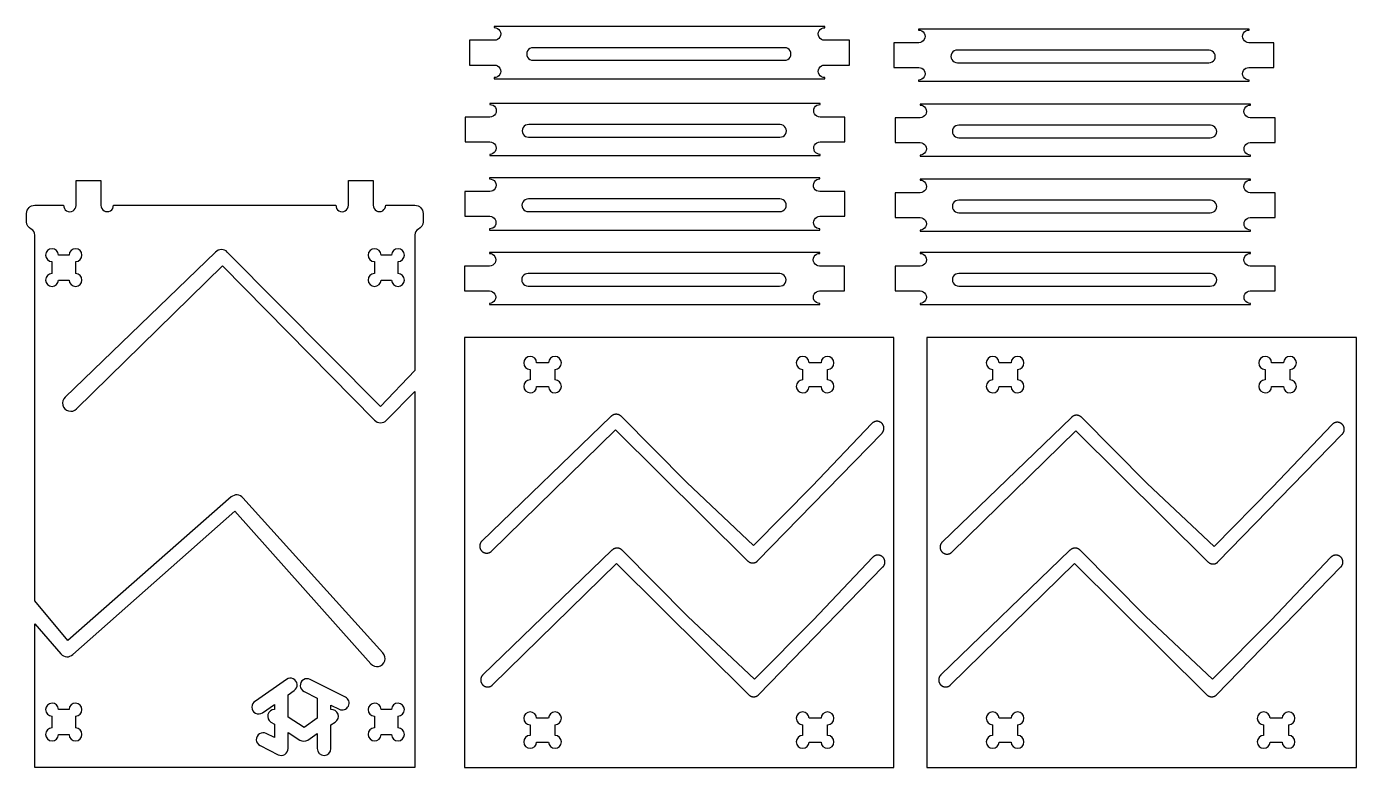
# Model space of a CAD drawing. Extents: x 1.8 to 42, y 1 to 42.4.
# Drawn here: x 1.75 to 42, y 20 to 42.4 of the extents above; entities that cross this region are included whole.
import ezdxf

# ---------------------------------------------------------------- set-up
doc = ezdxf.new("R2010")
doc.units = 0
doc.header["$LTSCALE"] = 0.03937
doc.layers.add('POCKETING_CUT', color=192, linetype='CONTINUOUS')
doc.layers.add('PROFILING_CUT', color=1, linetype='CONTINUOUS')

msp = doc.modelspace()

# ---------------------------------------------------------------- linework, layer by layer
at = {"layer": 'POCKETING_CUT'}
for points in [[(17.083, 41.762, 1.035965), (17.082, 41.383), (24.69, 41.383, 1.016276), (24.696, 41.762), (17.083, 41.762)], [(29.926, 41.689, 1.035965), (29.925, 41.309), (37.533, 41.309, 1.016276), (37.539, 41.689), (29.926, 41.689)], [(16.947, 39.439, 1.035965), (16.946, 39.059), (24.553, 39.059, 1.016276), (24.559, 39.439), (16.947, 39.439)], [(29.969, 39.42, 1.035965), (29.967, 39.04), (37.575, 39.04, 1.016276), (37.581, 39.42), (29.969, 39.42)], [(16.94, 37.189, 1.035965), (16.939, 36.809), (24.547, 36.809, 1.016276), (24.553, 37.189), (16.94, 37.189)], [(29.969, 37.152, 1.035965), (29.967, 36.772), (37.575, 36.772, 1.016276), (37.581, 37.152), (29.969, 37.152)], [(3.236, 34.934), (3.236, 35.294, 2.329284), (3.036, 35.494), (2.716, 35.494, 2.329284), (2.516, 35.294), (2.516, 34.934, 2.329284), (2.716, 34.734), (3.036, 34.734, 2.329284), (3.236, 34.934)], [(12.997, 34.934), (12.997, 35.294, 2.329284), (12.797, 35.494), (12.477, 35.494, 2.329284), (12.277, 35.294), (12.277, 34.934, 2.329284), (12.477, 34.734), (12.797, 34.734, 2.329284), (12.997, 34.934)], [(16.934, 34.934, 1.035965), (16.932, 34.554), (24.54, 34.554, 1.016276), (24.546, 34.934), (16.934, 34.934)], [(29.969, 34.934, 1.035965), (29.967, 34.554), (37.575, 34.554, 1.016276), (37.581, 34.934), (29.969, 34.934)], [(17.188, 31.516), (17.548, 31.516, 2.329284), (17.748, 31.716), (17.748, 32.036, 2.329284), (17.548, 32.236), (17.188, 32.236, 2.329284), (16.988, 32.036), (16.988, 31.716, 2.329284), (17.188, 31.516)], [(25.435, 31.516), (25.795, 31.516, 2.329284), (25.995, 31.716), (25.995, 32.036, 2.329284), (25.795, 32.236), (25.435, 32.236, 2.329284), (25.235, 32.036), (25.235, 31.716, 2.329284), (25.435, 31.516)], [(31.188, 31.516), (31.548, 31.516, 2.329284), (31.748, 31.716), (31.748, 32.036, 2.329284), (31.548, 32.236), (31.188, 32.236, 2.329284), (30.988, 32.036), (30.988, 31.716, 2.329284), (31.188, 31.516)], [(39.435, 31.516), (39.795, 31.516, 2.329284), (39.995, 31.716), (39.995, 32.036, 2.329284), (39.795, 32.236), (39.435, 32.236, 2.329284), (39.235, 32.036), (39.235, 31.716, 2.329284), (39.435, 31.516)], [(10.962, 21.75), (10.962, 21.885), (11.213, 21.759, 0.998554), (11.398, 22.128), (10.336, 22.658, 1.022068), (10.15, 22.29), (10.549, 22.091), (10.549, 21.488), (10.15, 21.203), (9.665, 21.521), (9.665, 22.194), (9.852, 22.324, 1.000007), (9.616, 22.662), (8.679, 22.004, 1.074623), (8.892, 21.653), (9.253, 21.905), (9.253, 21.751, 0.752687), (9.146, 21.369), (9.253, 21.304), (9.253, 20.901), (9.003, 21.027, 1.007271), (8.818, 20.658), (9.368, 20.383, 0.554843), (9.665, 20.568), (9.665, 21.05), (10.025, 20.827, 0.310797), (10.259, 20.826), (10.549, 21.021), (10.549, 20.568, 1), (10.962, 20.568), (10.962, 21.287), (11.093, 21.371, 0.783038), (10.962, 21.75)], [(3.236, 21.192), (3.236, 21.552, 2.329284), (3.036, 21.752), (2.716, 21.752, 2.329284), (2.516, 21.552), (2.516, 21.192, 2.329284), (2.716, 20.992), (3.036, 20.992, 2.329284), (3.236, 21.192)], [(12.997, 21.192), (12.997, 21.552, 2.329284), (12.797, 21.752), (12.477, 21.752, 2.329284), (12.277, 21.552), (12.277, 21.192, 2.329284), (12.477, 20.992), (12.797, 20.992, 2.329284), (12.997, 21.192)], [(17.188, 20.767), (17.548, 20.767, 2.329284), (17.748, 20.967), (17.748, 21.287, 2.329284), (17.548, 21.487), (17.188, 21.487, 2.329284), (16.988, 21.287), (16.988, 20.967, 2.329284), (17.188, 20.767)], [(25.435, 20.767), (25.795, 20.767, 2.329284), (25.995, 20.967), (25.995, 21.287, 2.329284), (25.795, 21.487), (25.435, 21.487, 2.329284), (25.235, 21.287), (25.235, 20.967, 2.329284), (25.435, 20.767)], [(31.188, 20.767), (31.548, 20.767, 2.329284), (31.748, 20.967), (31.748, 21.287, 2.329284), (31.548, 21.487), (31.188, 21.487, 2.329284), (30.988, 21.287), (30.988, 20.967, 2.329284), (31.188, 20.767)], [(39.39, 20.767), (39.751, 20.767, 2.329284), (39.951, 20.967), (39.951, 21.287, 2.329284), (39.751, 21.487), (39.39, 21.487, 2.329284), (39.191, 21.287), (39.191, 20.967, 2.329284), (39.39, 20.767)]]:
    msp.add_lwpolyline(points, format="xyb", dxfattribs=at)
for points in [[(15.826, 26.541), (19.574, 30.209), (23.573, 26.25), (23.58, 26.242), (23.584, 26.239), (23.588, 26.235), (23.592, 26.232), (23.596, 26.228), (23.6, 26.225), (23.605, 26.222), (23.609, 26.219), (23.613, 26.216), (23.618, 26.213), (23.623, 26.21), (23.628, 26.207), (23.632, 26.205), (23.637, 26.202), (23.642, 26.2), (23.647, 26.198), (23.652, 26.196), (23.657, 26.194), (23.663, 26.192), (23.668, 26.191), (23.673, 26.189), (23.678, 26.188), (23.683, 26.186), (23.689, 26.185), (23.694, 26.184), (23.699, 26.184), (23.705, 26.183), (23.71, 26.182), (23.715, 26.182), (23.721, 26.182), (23.726, 26.182), (23.731, 26.182), (23.736, 26.182), (23.742, 26.182), (23.747, 26.182), (23.752, 26.183), (23.758, 26.184), (23.763, 26.184), (23.768, 26.185), (23.773, 26.187), (23.779, 26.188), (23.784, 26.189), (23.789, 26.191), (23.794, 26.192), (23.8, 26.194), (23.805, 26.196), (23.81, 26.198), (23.815, 26.2), (23.82, 26.202), (23.825, 26.205), (23.829, 26.207), (23.834, 26.21), (23.839, 26.213), (23.844, 26.216), (23.848, 26.219), (23.852, 26.222), (23.857, 26.225), (23.861, 26.228), (23.865, 26.232), (23.869, 26.235), (23.873, 26.239), (23.877, 26.242), (27.641, 30.107), (27.644, 30.111), (27.648, 30.115), (27.651, 30.119), (27.655, 30.123), (27.658, 30.127), (27.661, 30.131), (27.664, 30.136), (27.667, 30.14), (27.67, 30.144), (27.672, 30.149), (27.675, 30.154), (27.678, 30.159), (27.68, 30.163), (27.682, 30.168), (27.684, 30.173), (27.686, 30.178), (27.688, 30.183), (27.69, 30.188), (27.691, 30.193), (27.693, 30.198), (27.694, 30.204), (27.696, 30.209), (27.697, 30.214), (27.698, 30.219), (27.698, 30.224), (27.699, 30.23), (27.7, 30.235), (27.7, 30.24), (27.7, 30.245), (27.7, 30.251), (27.7, 30.256), (27.7, 30.261), (27.7, 30.266), (27.7, 30.271), (27.699, 30.276), (27.699, 30.282), (27.698, 30.287), (27.697, 30.292), (27.696, 30.297), (27.695, 30.302), (27.694, 30.308), (27.692, 30.313), (27.691, 30.318), (27.689, 30.323), (27.687, 30.328), (27.685, 30.333), (27.683, 30.338), (27.681, 30.343), (27.679, 30.348), (27.676, 30.353), (27.674, 30.357), (27.671, 30.362), (27.668, 30.366), (27.666, 30.371), (27.663, 30.375), (27.659, 30.38), (27.656, 30.384), (27.653, 30.388), (27.65, 30.392), (27.646, 30.396), (27.643, 30.4), (27.639, 30.404), (27.635, 30.407), (27.632, 30.411), (27.628, 30.414), (27.624, 30.418), (27.62, 30.421), (27.615, 30.424), (27.611, 30.427), (27.607, 30.43), (27.602, 30.433), (27.598, 30.436), (27.593, 30.439), (27.589, 30.441), (27.584, 30.444), (27.579, 30.446), (27.574, 30.448), (27.569, 30.45), (27.564, 30.452), (27.559, 30.454), (27.554, 30.456), (27.549, 30.457), (27.544, 30.459), (27.539, 30.46), (27.534, 30.461), (27.528, 30.462), (27.523, 30.463), (27.518, 30.464), (27.513, 30.465), (27.507, 30.465), (27.502, 30.466), (27.497, 30.466), (27.492, 30.466), (27.486, 30.466), (27.481, 30.466), (27.476, 30.466), (27.471, 30.465), (27.466, 30.465), (27.461, 30.464), (27.455, 30.463), (27.45, 30.463), (27.445, 30.462), (27.44, 30.46), (27.435, 30.459), (27.43, 30.458), (27.424, 30.456), (27.419, 30.454), (27.414, 30.453), (27.409, 30.451), (27.404, 30.449), (27.399, 30.446), (27.395, 30.444), (27.39, 30.442), (27.385, 30.439), (27.381, 30.436), (27.376, 30.434), (27.371, 30.431), (27.367, 30.428), (27.363, 30.425), (27.359, 30.421), (27.354, 30.418), (27.35, 30.415), (27.346, 30.411), (27.343, 30.408), (27.339, 30.404), (27.335, 30.4), (25.53, 28.501), (23.756, 26.711), (21.736, 28.611), (19.744, 30.616), (19.74, 30.619), (19.737, 30.623), (19.734, 30.626), (19.73, 30.629), (19.726, 30.632), (19.723, 30.635), (19.719, 30.637), (19.715, 30.64), (19.711, 30.643), (19.708, 30.645), (19.704, 30.648), (19.7, 30.65), (19.695, 30.652), (19.691, 30.655), (19.687, 30.657), (19.683, 30.659), (19.679, 30.661), (19.675, 30.662), (19.67, 30.664), (19.666, 30.666), (19.662, 30.667), (19.657, 30.669), (19.653, 30.67), (19.648, 30.671), (19.644, 30.672), (19.64, 30.673), (19.635, 30.674), (19.631, 30.675), (19.626, 30.676), (19.622, 30.676), (19.617, 30.677), (19.613, 30.677), (19.607, 30.678), (19.601, 30.678), (19.595, 30.678), (19.589, 30.678), (19.583, 30.678), (19.577, 30.678), (19.571, 30.677), (19.565, 30.676), (19.559, 30.676), (19.553, 30.674), (19.547, 30.673), (19.541, 30.672), (19.535, 30.67), (19.53, 30.668), (19.524, 30.666), (19.518, 30.664), (19.512, 30.662), (19.507, 30.66), (19.501, 30.657), (19.495, 30.654), (19.49, 30.651), (19.485, 30.648), (19.48, 30.645), (19.475, 30.642), (19.47, 30.638), (19.465, 30.634), (19.46, 30.631), (19.455, 30.627), (19.451, 30.623), (19.447, 30.619), (19.442, 30.615), (19.438, 30.61), (15.531, 26.845), (15.525, 26.839), (15.522, 26.836), (15.519, 26.833), (15.517, 26.83), (15.514, 26.826), (15.511, 26.823), (15.508, 26.82), (15.506, 26.816), (15.503, 26.813), (15.501, 26.809), (15.499, 26.805), (15.496, 26.802), (15.494, 26.798), (15.492, 26.794), (15.49, 26.791), (15.488, 26.787), (15.486, 26.783), (15.484, 26.779), (15.482, 26.775), (15.481, 26.771), (15.479, 26.767), (15.478, 26.763), (15.476, 26.759), (15.475, 26.755), (15.474, 26.751), (15.473, 26.747), (15.472, 26.743), (15.471, 26.739), (15.47, 26.735), (15.469, 26.731), (15.468, 26.727), (15.467, 26.721), (15.467, 26.716), (15.466, 26.711), (15.466, 26.705), (15.465, 26.7), (15.465, 26.694), (15.465, 26.689), (15.465, 26.683), (15.466, 26.677), (15.466, 26.672), (15.467, 26.666), (15.467, 26.661), (15.468, 26.655), (15.469, 26.65), (15.47, 26.644), (15.472, 26.639), (15.473, 26.633), (15.475, 26.628), (15.477, 26.622), (15.478, 26.617), (15.481, 26.612), (15.483, 26.607), (15.485, 26.602), (15.487, 26.597), (15.49, 26.592), (15.493, 26.587), (15.495, 26.582), (15.498, 26.577), (15.501, 26.573), (15.504, 26.568), (15.508, 26.564), (15.511, 26.56), (15.514, 26.555), (15.518, 26.551), (15.522, 26.547), (15.525, 26.543), (15.529, 26.539), (15.533, 26.536), (15.537, 26.532), (15.542, 26.528), (15.546, 26.525), (15.55, 26.521), (15.555, 26.518), (15.56, 26.515), (15.564, 26.512), (15.569, 26.509), (15.574, 26.506), (15.579, 26.503), (15.584, 26.501), (15.589, 26.498), (15.594, 26.496), (15.6, 26.494), (15.605, 26.492), (15.61, 26.49), (15.615, 26.489), (15.621, 26.487), (15.626, 26.486), (15.632, 26.484), (15.637, 26.483), (15.642, 26.482), (15.648, 26.481), (15.653, 26.481), (15.659, 26.48), (15.664, 26.48), (15.669, 26.48), (15.675, 26.479), (15.68, 26.48), (15.686, 26.48), (15.691, 26.48), (15.697, 26.48), (15.702, 26.481), (15.708, 26.482), (15.713, 26.483), (15.719, 26.484), (15.724, 26.485), (15.73, 26.486), (15.735, 26.488), (15.741, 26.489), (15.746, 26.491), (15.751, 26.493), (15.757, 26.495), (15.762, 26.497), (15.767, 26.5), (15.772, 26.502), (15.777, 26.505), (15.782, 26.507), (15.787, 26.51), (15.791, 26.513), (15.796, 26.516), (15.801, 26.519), (15.805, 26.523), (15.809, 26.526), (15.814, 26.53), (15.818, 26.533), (15.822, 26.537), (15.826, 26.541)], [(29.759, 26.51), (33.508, 30.179), (37.506, 26.22), (37.513, 26.212), (37.517, 26.209), (37.521, 26.205), (37.525, 26.201), (37.529, 26.198), (37.534, 26.195), (37.538, 26.191), (37.542, 26.188), (37.547, 26.185), (37.552, 26.182), (37.556, 26.18), (37.561, 26.177), (37.566, 26.175), (37.571, 26.172), (37.576, 26.17), (37.581, 26.168), (37.586, 26.166), (37.591, 26.164), (37.596, 26.162), (37.601, 26.16), (37.606, 26.159), (37.612, 26.158), (37.617, 26.156), (37.622, 26.155), (37.628, 26.154), (37.633, 26.153), (37.638, 26.153), (37.643, 26.152), (37.649, 26.152), (37.654, 26.152), (37.659, 26.151), (37.664, 26.151), (37.67, 26.152), (37.675, 26.152), (37.68, 26.152), (37.686, 26.153), (37.691, 26.153), (37.696, 26.154), (37.702, 26.155), (37.707, 26.156), (37.712, 26.158), (37.717, 26.159), (37.723, 26.16), (37.728, 26.162), (37.733, 26.164), (37.738, 26.166), (37.743, 26.168), (37.748, 26.17), (37.753, 26.172), (37.758, 26.175), (37.763, 26.177), (37.768, 26.18), (37.772, 26.183), (37.777, 26.185), (37.781, 26.188), (37.786, 26.192), (37.79, 26.195), (37.794, 26.198), (37.799, 26.202), (37.803, 26.205), (37.806, 26.209), (37.81, 26.212), (41.574, 30.077), (41.578, 30.081), (41.581, 30.085), (41.585, 30.089), (41.588, 30.093), (41.591, 30.097), (41.594, 30.101), (41.597, 30.105), (41.6, 30.11), (41.603, 30.114), (41.606, 30.119), (41.609, 30.124), (41.611, 30.128), (41.613, 30.133), (41.616, 30.138), (41.618, 30.143), (41.62, 30.148), (41.622, 30.153), (41.623, 30.158), (41.625, 30.163), (41.626, 30.168), (41.628, 30.173), (41.629, 30.179), (41.63, 30.184), (41.631, 30.189), (41.632, 30.194), (41.633, 30.2), (41.633, 30.205), (41.633, 30.21), (41.634, 30.215), (41.634, 30.22), (41.634, 30.226), (41.634, 30.231), (41.634, 30.236), (41.633, 30.241), (41.633, 30.246), (41.632, 30.251), (41.631, 30.257), (41.631, 30.262), (41.63, 30.267), (41.628, 30.272), (41.627, 30.277), (41.626, 30.283), (41.624, 30.288), (41.623, 30.293), (41.621, 30.298), (41.619, 30.303), (41.617, 30.308), (41.615, 30.313), (41.612, 30.318), (41.61, 30.322), (41.607, 30.327), (41.605, 30.332), (41.602, 30.336), (41.599, 30.341), (41.596, 30.345), (41.593, 30.349), (41.59, 30.354), (41.586, 30.358), (41.583, 30.362), (41.58, 30.366), (41.576, 30.37), (41.572, 30.373), (41.569, 30.377), (41.565, 30.381), (41.561, 30.384), (41.557, 30.387), (41.553, 30.391), (41.549, 30.394), (41.545, 30.397), (41.54, 30.4), (41.536, 30.403), (41.531, 30.406), (41.527, 30.408), (41.522, 30.411), (41.517, 30.413), (41.513, 30.416), (41.508, 30.418), (41.503, 30.42), (41.498, 30.422), (41.493, 30.424), (41.488, 30.426), (41.482, 30.427), (41.477, 30.429), (41.472, 30.43), (41.467, 30.431), (41.462, 30.432), (41.457, 30.433), (41.451, 30.434), (41.446, 30.435), (41.441, 30.435), (41.436, 30.436), (41.43, 30.436), (41.425, 30.436), (41.42, 30.436), (41.415, 30.436), (41.41, 30.436), (41.404, 30.435), (41.399, 30.435), (41.394, 30.434), (41.389, 30.433), (41.384, 30.432), (41.378, 30.431), (41.373, 30.43), (41.368, 30.429), (41.363, 30.428), (41.358, 30.426), (41.353, 30.424), (41.348, 30.422), (41.343, 30.421), (41.338, 30.418), (41.333, 30.416), (41.328, 30.414), (41.323, 30.411), (41.319, 30.409), (41.314, 30.406), (41.309, 30.403), (41.305, 30.401), (41.301, 30.398), (41.296, 30.394), (41.292, 30.391), (41.288, 30.388), (41.284, 30.385), (41.28, 30.381), (41.276, 30.377), (41.272, 30.374), (41.269, 30.37), (39.464, 28.471), (37.69, 26.681), (35.669, 28.581), (33.677, 30.586), (33.674, 30.589), (33.67, 30.592), (33.667, 30.596), (33.663, 30.599), (33.66, 30.602), (33.656, 30.604), (33.653, 30.607), (33.649, 30.61), (33.645, 30.613), (33.641, 30.615), (33.637, 30.618), (33.633, 30.62), (33.629, 30.622), (33.625, 30.624), (33.621, 30.626), (33.616, 30.628), (33.612, 30.63), (33.608, 30.632), (33.604, 30.634), (33.599, 30.636), (33.595, 30.637), (33.591, 30.638), (33.586, 30.64), (33.582, 30.641), (33.577, 30.642), (33.573, 30.643), (33.569, 30.644), (33.564, 30.645), (33.56, 30.646), (33.555, 30.646), (33.551, 30.647), (33.546, 30.647), (33.541, 30.648), (33.535, 30.648), (33.529, 30.648), (33.523, 30.648), (33.517, 30.648), (33.511, 30.648), (33.505, 30.647), (33.499, 30.646), (33.493, 30.645), (33.487, 30.644), (33.481, 30.643), (33.475, 30.642), (33.469, 30.64), (33.463, 30.638), (33.457, 30.636), (33.451, 30.634), (33.446, 30.632), (33.44, 30.629), (33.434, 30.627), (33.429, 30.624), (33.424, 30.621), (33.418, 30.618), (33.413, 30.615), (33.408, 30.611), (33.403, 30.608), (33.398, 30.604), (33.393, 30.601), (33.389, 30.597), (33.384, 30.593), (33.38, 30.589), (33.376, 30.585), (33.372, 30.58), (29.465, 26.815), (29.459, 26.809), (29.456, 26.806), (29.453, 26.803), (29.45, 26.799), (29.447, 26.796), (29.445, 26.793), (29.442, 26.789), (29.439, 26.786), (29.437, 26.782), (29.434, 26.779), (29.432, 26.775), (29.43, 26.772), (29.428, 26.768), (29.425, 26.764), (29.423, 26.76), (29.421, 26.757), (29.419, 26.753), (29.418, 26.749), (29.416, 26.745), (29.414, 26.741), (29.413, 26.737), (29.411, 26.733), (29.41, 26.729), (29.408, 26.725), (29.407, 26.721), (29.406, 26.717), (29.405, 26.713), (29.404, 26.709), (29.403, 26.705), (29.402, 26.701), (29.402, 26.697), (29.401, 26.691), (29.4, 26.686), (29.399, 26.68), (29.399, 26.675), (29.399, 26.67), (29.399, 26.664), (29.399, 26.658), (29.399, 26.653), (29.399, 26.647), (29.399, 26.642), (29.4, 26.636), (29.401, 26.631), (29.402, 26.625), (29.403, 26.619), (29.404, 26.614), (29.405, 26.608), (29.407, 26.603), (29.408, 26.598), (29.41, 26.592), (29.412, 26.587), (29.414, 26.582), (29.416, 26.577), (29.418, 26.571), (29.421, 26.566), (29.423, 26.562), (29.426, 26.557), (29.429, 26.552), (29.432, 26.547), (29.435, 26.543), (29.438, 26.538), (29.441, 26.534), (29.444, 26.529), (29.448, 26.525), (29.451, 26.521), (29.455, 26.517), (29.459, 26.513), (29.463, 26.509), (29.467, 26.505), (29.471, 26.502), (29.475, 26.498), (29.479, 26.495), (29.484, 26.491), (29.488, 26.488), (29.493, 26.485), (29.498, 26.482), (29.503, 26.479), (29.508, 26.476), (29.512, 26.473), (29.518, 26.471), (29.523, 26.468), (29.528, 26.466), (29.533, 26.464), (29.538, 26.462), (29.544, 26.46), (29.549, 26.458), (29.554, 26.457), (29.56, 26.455), (29.565, 26.454), (29.57, 26.453), (29.576, 26.452), (29.581, 26.451), (29.587, 26.451), (29.592, 26.45), (29.598, 26.45), (29.603, 26.449), (29.608, 26.449), (29.614, 26.449), (29.619, 26.449), (29.625, 26.45), (29.63, 26.45), (29.636, 26.451), (29.641, 26.452), (29.647, 26.452), (29.652, 26.454), (29.658, 26.455), (29.663, 26.456), (29.669, 26.458), (29.674, 26.459), (29.679, 26.461), (29.685, 26.463), (29.69, 26.465), (29.695, 26.467), (29.7, 26.469), (29.705, 26.472), (29.71, 26.474), (29.715, 26.477), (29.72, 26.48), (29.725, 26.483), (29.73, 26.486), (29.734, 26.489), (29.739, 26.493), (29.743, 26.496), (29.747, 26.499), (29.751, 26.503), (29.755, 26.507), (29.759, 26.51)], [(15.855, 22.494), (19.603, 26.162), (23.602, 22.203), (23.609, 22.196), (23.613, 22.192), (23.617, 22.188), (23.621, 22.185), (23.625, 22.181), (23.629, 22.178), (23.634, 22.175), (23.638, 22.172), (23.643, 22.169), (23.647, 22.166), (23.652, 22.163), (23.657, 22.16), (23.661, 22.158), (23.666, 22.155), (23.671, 22.153), (23.676, 22.151), (23.681, 22.149), (23.686, 22.147), (23.692, 22.145), (23.697, 22.144), (23.702, 22.142), (23.707, 22.141), (23.713, 22.14), (23.718, 22.139), (23.723, 22.138), (23.728, 22.137), (23.734, 22.136), (23.739, 22.136), (23.744, 22.135), (23.75, 22.135), (23.755, 22.135), (23.76, 22.135), (23.765, 22.135), (23.771, 22.135), (23.776, 22.136), (23.781, 22.136), (23.787, 22.137), (23.792, 22.138), (23.797, 22.139), (23.803, 22.14), (23.808, 22.141), (23.813, 22.142), (23.818, 22.144), (23.824, 22.145), (23.829, 22.147), (23.834, 22.149), (23.839, 22.151), (23.844, 22.153), (23.849, 22.156), (23.854, 22.158), (23.859, 22.16), (23.863, 22.163), (23.868, 22.166), (23.873, 22.169), (23.877, 22.172), (23.882, 22.175), (23.886, 22.178), (23.89, 22.181), (23.894, 22.185), (23.898, 22.188), (23.902, 22.192), (23.906, 22.196), (27.67, 26.06), (27.674, 26.064), (27.677, 26.068), (27.68, 26.072), (27.684, 26.076), (27.687, 26.08), (27.69, 26.084), (27.693, 26.089), (27.696, 26.093), (27.699, 26.098), (27.702, 26.102), (27.704, 26.107), (27.707, 26.112), (27.709, 26.116), (27.711, 26.121), (27.713, 26.126), (27.715, 26.131), (27.717, 26.136), (27.719, 26.141), (27.721, 26.146), (27.722, 26.152), (27.723, 26.157), (27.725, 26.162), (27.726, 26.167), (27.727, 26.172), (27.727, 26.178), (27.728, 26.183), (27.729, 26.188), (27.729, 26.193), (27.729, 26.198), (27.73, 26.204), (27.73, 26.209), (27.729, 26.214), (27.729, 26.219), (27.729, 26.224), (27.728, 26.23), (27.728, 26.235), (27.727, 26.24), (27.726, 26.245), (27.725, 26.25), (27.724, 26.256), (27.723, 26.261), (27.721, 26.266), (27.72, 26.271), (27.718, 26.276), (27.716, 26.281), (27.714, 26.286), (27.712, 26.291), (27.71, 26.296), (27.708, 26.301), (27.705, 26.306), (27.703, 26.31), (27.7, 26.315), (27.697, 26.32), (27.695, 26.324), (27.692, 26.329), (27.689, 26.333), (27.685, 26.337), (27.682, 26.341), (27.679, 26.345), (27.675, 26.349), (27.672, 26.353), (27.668, 26.357), (27.664, 26.36), (27.661, 26.364), (27.657, 26.367), (27.653, 26.371), (27.649, 26.374), (27.645, 26.377), (27.64, 26.38), (27.636, 26.383), (27.632, 26.386), (27.627, 26.389), (27.622, 26.392), (27.618, 26.394), (27.613, 26.397), (27.608, 26.399), (27.603, 26.401), (27.598, 26.403), (27.593, 26.405), (27.588, 26.407), (27.583, 26.409), (27.578, 26.411), (27.573, 26.412), (27.568, 26.413), (27.563, 26.415), (27.557, 26.416), (27.552, 26.416), (27.547, 26.417), (27.542, 26.418), (27.536, 26.418), (27.531, 26.419), (27.526, 26.419), (27.521, 26.419), (27.516, 26.419), (27.51, 26.419), (27.505, 26.419), (27.5, 26.419), (27.495, 26.418), (27.49, 26.417), (27.484, 26.417), (27.479, 26.416), (27.474, 26.415), (27.469, 26.414), (27.464, 26.412), (27.459, 26.411), (27.454, 26.409), (27.448, 26.408), (27.443, 26.406), (27.438, 26.404), (27.433, 26.402), (27.429, 26.4), (27.424, 26.397), (27.419, 26.395), (27.414, 26.392), (27.41, 26.39), (27.405, 26.387), (27.401, 26.384), (27.396, 26.381), (27.392, 26.378), (27.388, 26.375), (27.383, 26.371), (27.379, 26.368), (27.376, 26.364), (27.372, 26.361), (27.368, 26.357), (27.364, 26.353), (25.559, 24.454), (23.785, 22.664), (21.765, 24.564), (19.773, 26.569), (19.769, 26.573), (19.766, 26.576), (19.763, 26.579), (19.759, 26.582), (19.756, 26.585), (19.752, 26.588), (19.748, 26.591), (19.744, 26.593), (19.741, 26.596), (19.737, 26.598), (19.733, 26.601), (19.729, 26.603), (19.725, 26.606), (19.72, 26.608), (19.716, 26.61), (19.712, 26.612), (19.708, 26.614), (19.704, 26.616), (19.699, 26.617), (19.695, 26.619), (19.691, 26.62), (19.686, 26.622), (19.682, 26.623), (19.677, 26.624), (19.673, 26.625), (19.669, 26.627), (19.664, 26.627), (19.66, 26.628), (19.655, 26.629), (19.651, 26.63), (19.646, 26.63), (19.642, 26.631), (19.636, 26.631), (19.63, 26.631), (19.624, 26.631), (19.618, 26.631), (19.612, 26.631), (19.606, 26.631), (19.6, 26.63), (19.594, 26.63), (19.588, 26.629), (19.582, 26.628), (19.576, 26.626), (19.57, 26.625), (19.565, 26.623), (19.559, 26.621), (19.553, 26.62), (19.547, 26.617), (19.541, 26.615), (19.536, 26.613), (19.53, 26.61), (19.525, 26.607), (19.519, 26.604), (19.514, 26.601), (19.509, 26.598), (19.504, 26.595), (19.499, 26.591), (19.494, 26.588), (19.489, 26.584), (19.485, 26.58), (19.48, 26.576), (19.476, 26.572), (19.472, 26.568), (19.468, 26.564), (15.56, 22.798), (15.554, 22.792), (15.551, 22.789), (15.548, 22.786), (15.546, 22.783), (15.543, 22.779), (15.54, 22.776), (15.538, 22.773), (15.535, 22.769), (15.532, 22.766), (15.53, 22.762), (15.528, 22.759), (15.525, 22.755), (15.523, 22.751), (15.521, 22.748), (15.519, 22.744), (15.517, 22.74), (15.515, 22.736), (15.513, 22.732), (15.512, 22.728), (15.51, 22.724), (15.508, 22.72), (15.507, 22.716), (15.505, 22.712), (15.504, 22.708), (15.503, 22.704), (15.502, 22.7), (15.501, 22.696), (15.5, 22.692), (15.499, 22.688), (15.498, 22.684), (15.497, 22.68), (15.496, 22.675), (15.496, 22.669), (15.495, 22.664), (15.495, 22.658), (15.494, 22.653), (15.494, 22.647), (15.494, 22.642), (15.494, 22.636), (15.495, 22.631), (15.495, 22.625), (15.496, 22.619), (15.496, 22.614), (15.497, 22.608), (15.498, 22.603), (15.5, 22.597), (15.501, 22.592), (15.502, 22.586), (15.504, 22.581), (15.506, 22.576), (15.508, 22.57), (15.51, 22.565), (15.512, 22.56), (15.514, 22.555), (15.517, 22.55), (15.519, 22.545), (15.522, 22.54), (15.525, 22.535), (15.527, 22.531), (15.53, 22.526), (15.534, 22.521), (15.537, 22.517), (15.54, 22.513), (15.544, 22.509), (15.547, 22.504), (15.551, 22.5), (15.554, 22.496), (15.558, 22.493), (15.562, 22.489), (15.567, 22.485), (15.571, 22.481), (15.575, 22.478), (15.58, 22.475), (15.584, 22.471), (15.589, 22.468), (15.593, 22.465), (15.598, 22.462), (15.603, 22.459), (15.608, 22.457), (15.613, 22.454), (15.618, 22.452), (15.623, 22.449), (15.629, 22.447), (15.634, 22.445), (15.639, 22.443), (15.645, 22.442), (15.65, 22.44), (15.655, 22.439), (15.661, 22.438), (15.666, 22.436), (15.672, 22.435), (15.677, 22.435), (15.682, 22.434), (15.688, 22.433), (15.693, 22.433), (15.699, 22.433), (15.704, 22.433), (15.709, 22.433), (15.715, 22.433), (15.72, 22.433), (15.726, 22.434), (15.731, 22.434), (15.737, 22.435), (15.743, 22.436), (15.748, 22.437), (15.754, 22.438), (15.759, 22.439), (15.764, 22.441), (15.77, 22.442), (15.775, 22.444), (15.78, 22.446), (15.786, 22.448), (15.791, 22.45), (15.796, 22.453), (15.801, 22.455), (15.806, 22.458), (15.811, 22.46), (15.816, 22.463), (15.821, 22.466), (15.825, 22.469), (15.83, 22.473), (15.834, 22.476), (15.839, 22.479), (15.843, 22.483), (15.847, 22.486), (15.851, 22.49), (15.855, 22.494)], [(29.718, 22.494), (33.466, 26.162), (37.465, 22.203), (37.472, 22.196), (37.476, 22.192), (37.48, 22.188), (37.484, 22.185), (37.488, 22.181), (37.492, 22.178), (37.496, 22.175), (37.501, 22.172), (37.505, 22.169), (37.51, 22.166), (37.515, 22.163), (37.519, 22.16), (37.524, 22.158), (37.529, 22.155), (37.534, 22.153), (37.539, 22.151), (37.544, 22.149), (37.549, 22.147), (37.554, 22.145), (37.56, 22.144), (37.565, 22.142), (37.57, 22.141), (37.575, 22.14), (37.581, 22.139), (37.586, 22.138), (37.591, 22.137), (37.597, 22.136), (37.602, 22.136), (37.607, 22.135), (37.612, 22.135), (37.618, 22.135), (37.623, 22.135), (37.628, 22.135), (37.634, 22.135), (37.639, 22.136), (37.644, 22.136), (37.649, 22.137), (37.655, 22.138), (37.66, 22.139), (37.665, 22.14), (37.671, 22.141), (37.676, 22.142), (37.681, 22.144), (37.686, 22.145), (37.692, 22.147), (37.697, 22.149), (37.702, 22.151), (37.707, 22.153), (37.712, 22.156), (37.717, 22.158), (37.721, 22.16), (37.726, 22.163), (37.731, 22.166), (37.735, 22.169), (37.74, 22.172), (37.744, 22.175), (37.749, 22.178), (37.753, 22.181), (37.757, 22.185), (37.761, 22.188), (37.765, 22.192), (37.769, 22.196), (41.533, 26.06), (41.536, 26.064), (41.54, 26.068), (41.543, 26.072), (41.547, 26.076), (41.55, 26.08), (41.553, 26.084), (41.556, 26.089), (41.559, 26.093), (41.562, 26.098), (41.564, 26.102), (41.567, 26.107), (41.569, 26.112), (41.572, 26.116), (41.574, 26.121), (41.576, 26.126), (41.578, 26.131), (41.58, 26.136), (41.582, 26.141), (41.583, 26.146), (41.585, 26.152), (41.586, 26.157), (41.587, 26.162), (41.589, 26.167), (41.589, 26.172), (41.59, 26.178), (41.591, 26.183), (41.592, 26.188), (41.592, 26.193), (41.592, 26.198), (41.592, 26.204), (41.592, 26.209), (41.592, 26.214), (41.592, 26.219), (41.592, 26.224), (41.591, 26.23), (41.591, 26.235), (41.59, 26.24), (41.589, 26.245), (41.588, 26.25), (41.587, 26.256), (41.586, 26.261), (41.584, 26.266), (41.583, 26.271), (41.581, 26.276), (41.579, 26.281), (41.577, 26.286), (41.575, 26.291), (41.573, 26.296), (41.571, 26.301), (41.568, 26.306), (41.566, 26.31), (41.563, 26.315), (41.56, 26.32), (41.557, 26.324), (41.554, 26.329), (41.551, 26.333), (41.548, 26.337), (41.545, 26.341), (41.542, 26.345), (41.538, 26.349), (41.535, 26.353), (41.531, 26.357), (41.527, 26.36), (41.523, 26.364), (41.52, 26.367), (41.516, 26.371), (41.512, 26.374), (41.507, 26.377), (41.503, 26.38), (41.499, 26.383), (41.494, 26.386), (41.49, 26.389), (41.485, 26.392), (41.481, 26.394), (41.476, 26.397), (41.471, 26.399), (41.466, 26.401), (41.461, 26.403), (41.456, 26.405), (41.451, 26.407), (41.446, 26.409), (41.441, 26.411), (41.436, 26.412), (41.431, 26.413), (41.425, 26.415), (41.42, 26.416), (41.415, 26.416), (41.41, 26.417), (41.404, 26.418), (41.399, 26.418), (41.394, 26.419), (41.389, 26.419), (41.384, 26.419), (41.378, 26.419), (41.373, 26.419), (41.368, 26.419), (41.363, 26.419), (41.358, 26.418), (41.352, 26.417), (41.347, 26.417), (41.342, 26.416), (41.337, 26.415), (41.332, 26.414), (41.327, 26.412), (41.321, 26.411), (41.316, 26.409), (41.311, 26.408), (41.306, 26.406), (41.301, 26.404), (41.296, 26.402), (41.291, 26.4), (41.287, 26.397), (41.282, 26.395), (41.277, 26.392), (41.272, 26.39), (41.268, 26.387), (41.263, 26.384), (41.259, 26.381), (41.255, 26.378), (41.25, 26.375), (41.246, 26.371), (41.242, 26.368), (41.238, 26.364), (41.235, 26.361), (41.231, 26.357), (41.227, 26.353), (39.422, 24.454), (37.648, 22.664), (35.628, 24.564), (33.636, 26.569), (33.632, 26.573), (33.629, 26.576), (33.625, 26.579), (33.622, 26.582), (33.618, 26.585), (33.615, 26.588), (33.611, 26.591), (33.607, 26.593), (33.603, 26.596), (33.599, 26.598), (33.595, 26.601), (33.591, 26.603), (33.587, 26.606), (33.583, 26.608), (33.579, 26.61), (33.575, 26.612), (33.571, 26.614), (33.566, 26.616), (33.562, 26.617), (33.558, 26.619), (33.553, 26.62), (33.549, 26.622), (33.545, 26.623), (33.54, 26.624), (33.536, 26.625), (33.531, 26.627), (33.527, 26.627), (33.523, 26.628), (33.518, 26.629), (33.514, 26.63), (33.509, 26.63), (33.505, 26.631), (33.499, 26.631), (33.493, 26.631), (33.487, 26.631), (33.481, 26.631), (33.475, 26.631), (33.469, 26.631), (33.463, 26.63), (33.457, 26.63), (33.451, 26.629), (33.445, 26.628), (33.439, 26.626), (33.433, 26.625), (33.427, 26.623), (33.421, 26.621), (33.416, 26.62), (33.41, 26.617), (33.404, 26.615), (33.398, 26.613), (33.393, 26.61), (33.387, 26.607), (33.382, 26.604), (33.377, 26.601), (33.372, 26.598), (33.366, 26.595), (33.362, 26.591), (33.357, 26.588), (33.352, 26.584), (33.347, 26.58), (33.343, 26.576), (33.339, 26.572), (33.334, 26.568), (33.33, 26.564), (29.423, 22.798), (29.417, 22.792), (29.414, 22.789), (29.411, 22.786), (29.408, 22.783), (29.406, 22.779), (29.403, 22.776), (29.4, 22.773), (29.398, 22.769), (29.395, 22.766), (29.393, 22.762), (29.39, 22.759), (29.388, 22.755), (29.386, 22.751), (29.384, 22.748), (29.382, 22.744), (29.38, 22.74), (29.378, 22.736), (29.376, 22.732), (29.374, 22.728), (29.373, 22.724), (29.371, 22.72), (29.37, 22.716), (29.368, 22.712), (29.367, 22.708), (29.366, 22.704), (29.365, 22.7), (29.363, 22.696), (29.362, 22.692), (29.362, 22.688), (29.361, 22.684), (29.36, 22.68), (29.359, 22.675), (29.358, 22.669), (29.358, 22.664), (29.357, 22.658), (29.357, 22.653), (29.357, 22.647), (29.357, 22.642), (29.357, 22.636), (29.357, 22.631), (29.358, 22.625), (29.359, 22.619), (29.359, 22.614), (29.36, 22.608), (29.361, 22.603), (29.362, 22.597), (29.364, 22.592), (29.365, 22.586), (29.367, 22.581), (29.369, 22.576), (29.37, 22.57), (29.372, 22.565), (29.375, 22.56), (29.377, 22.555), (29.379, 22.55), (29.382, 22.545), (29.385, 22.54), (29.387, 22.535), (29.39, 22.531), (29.393, 22.526), (29.396, 22.521), (29.4, 22.517), (29.403, 22.513), (29.406, 22.509), (29.41, 22.504), (29.414, 22.5), (29.417, 22.496), (29.421, 22.493), (29.425, 22.489), (29.429, 22.485), (29.434, 22.481), (29.438, 22.478), (29.442, 22.475), (29.447, 22.471), (29.452, 22.468), (29.456, 22.465), (29.461, 22.462), (29.466, 22.459), (29.471, 22.457), (29.476, 22.454), (29.481, 22.452), (29.486, 22.449), (29.491, 22.447), (29.497, 22.445), (29.502, 22.443), (29.507, 22.442), (29.513, 22.44), (29.518, 22.439), (29.524, 22.438), (29.529, 22.436), (29.534, 22.435), (29.54, 22.435), (29.545, 22.434), (29.551, 22.433), (29.556, 22.433), (29.561, 22.433), (29.567, 22.433), (29.572, 22.433), (29.578, 22.433), (29.583, 22.433), (29.589, 22.434), (29.594, 22.434), (29.6, 22.435), (29.605, 22.436), (29.611, 22.437), (29.616, 22.438), (29.622, 22.439), (29.627, 22.441), (29.633, 22.442), (29.638, 22.444), (29.643, 22.446), (29.649, 22.448), (29.654, 22.45), (29.659, 22.453), (29.664, 22.455), (29.669, 22.458), (29.674, 22.46), (29.679, 22.463), (29.683, 22.466), (29.688, 22.469), (29.693, 22.473), (29.697, 22.476), (29.701, 22.479), (29.706, 22.483), (29.71, 22.486), (29.714, 22.49), (29.718, 22.494)]]:
    msp.add_lwpolyline(points, dxfattribs=at)
msp.add_polyline3d([(13.761, 36.201, 0), (13.761, 36.201, 0), (13.761, 36.201, 0), (13.761, 36.201, 0), (13.761, 36.201, 0)], dxfattribs=at)
at = {"layer": 'PROFILING_CUT'}
for points in [[(15.72, 41.989), (15.157, 41.989), (15.157, 41.239), (15.91, 41.239, -1.010004), (15.907, 40.859), (15.907, 40.824), (25.907, 40.824), (25.907, 40.859, -1.011843), (25.904, 41.239), (26.657, 41.239), (26.657, 41.989), (26.093, 41.989), (25.904, 41.989, -1.03), (25.907, 42.368), (25.907, 42.4), (15.907, 42.4), (15.907, 42.369, -1.02699), (15.91, 41.989), (15.72, 41.989)], [(28.564, 41.915), (28, 41.915), (28, 41.165), (28.753, 41.165, -1.010004), (28.75, 40.786), (28.75, 40.75), (38.75, 40.75), (38.75, 40.785, -1.011843), (38.747, 41.165), (39.5, 41.165), (39.5, 41.915), (38.937, 41.915), (38.747, 41.915, -1.03), (38.75, 42.295), (38.75, 42.327), (28.75, 42.327), (28.75, 42.295, -1.02699), (28.753, 41.915), (28.564, 41.915)], [(15.584, 39.665), (15.02, 39.665), (15.02, 38.915), (15.774, 38.915, -1.010004), (15.77, 38.536), (15.77, 38.5), (25.77, 38.5), (25.77, 38.535, -1.011843), (25.767, 38.915), (26.52, 38.915), (26.52, 39.665), (25.957, 39.665), (25.767, 39.665, -1.03), (25.77, 40.045), (25.77, 40.077), (15.77, 40.077), (15.77, 40.045, -1.02699), (15.774, 39.665), (15.584, 39.665)], [(28.606, 39.646), (28.042, 39.646), (28.042, 38.896), (28.795, 38.896, -1.010004), (28.792, 38.517), (28.792, 38.481), (38.792, 38.481), (38.792, 38.516, -1.011843), (38.789, 38.896), (39.542, 38.896), (39.542, 39.646), (38.979, 39.646), (38.789, 39.646, -1.03), (38.792, 40.026), (38.792, 40.058), (28.792, 40.058), (28.792, 40.026, -1.02699), (28.795, 39.646), (28.606, 39.646)], [(13.5, 37, -0.413135), (13.75, 36.75), (13.75, 36.5, -0.289534), (13.607, 36.274, 0.289528), (13.5, 36.104), (13.5, 32.005), (12.463, 30.914), (7.825, 35.584, 0.428548), (7.468, 35.579), (2.917, 31.193, 1.008795), (3.26, 30.839), (7.683, 35.167), (12.282, 30.501, 0.431005), (12.64, 30.496), (13.5, 31.364), (13.5, 20), (2, 20), (2, 24.345), (2.789, 23.431, 0.431005), (3.147, 23.411), (8.054, 27.751), (12.17, 23.131, 1.008795), (12.537, 23.46), (8.297, 28.147, 0.428548), (7.942, 28.177), (2.994, 23.836), (2, 25.037), (2, 36.098, 0.298025), (1.893, 36.274, -0.289557), (1.75, 36.5), (1.75, 36.75, -0.414213), (2, 37), (2.87, 37, 1.024436), (3.25, 36.996), (3.25, 37.75), (4, 37.75), (4, 36.996, 1.009708), (4.38, 37), (11.111, 37.001, 1.02699), (11.491, 36.997), (11.491, 37.75), (12.241, 37.75), (12.241, 36.997, 1.010004), (12.62, 37.001), (13.5, 37)], [(15.577, 37.415), (15.014, 37.415), (15.014, 36.665), (15.767, 36.665, -1.010004), (15.764, 36.286), (15.764, 36.25), (25.764, 36.25), (25.764, 36.285, -1.011843), (25.76, 36.665), (26.514, 36.665), (26.514, 37.415), (25.95, 37.415), (25.76, 37.415, -1.03), (25.764, 37.795), (25.764, 37.827), (15.764, 37.827), (15.764, 37.795, -1.02699), (15.767, 37.415), (15.577, 37.415)], [(28.606, 37.378), (28.042, 37.378), (28.042, 36.628), (28.795, 36.628, -1.010004), (28.792, 36.249), (28.792, 36.213), (38.792, 36.213), (38.792, 36.248, -1.011843), (38.789, 36.628), (39.542, 36.628), (39.542, 37.378), (38.979, 37.378), (38.789, 37.378, -1.03), (38.792, 37.758), (38.792, 37.79), (28.792, 37.79), (28.792, 37.758, -1.02699), (28.795, 37.378), (28.606, 37.378)], [(15.571, 35.16), (15.007, 35.16), (15.007, 34.41), (15.76, 34.41, -1.010004), (15.757, 34.031), (15.757, 33.995), (25.757, 33.995), (25.757, 34.03, -1.011843), (25.754, 34.41), (26.507, 34.41), (26.507, 35.16), (25.944, 35.16), (25.754, 35.16, -1.03), (25.757, 35.54), (25.757, 35.572), (15.757, 35.572), (15.757, 35.54, -1.02699), (15.76, 35.16), (15.571, 35.16)], [(28.606, 35.16), (28.042, 35.16), (28.042, 34.41), (28.795, 34.41, -1.010004), (28.792, 34.031), (28.792, 33.995), (38.792, 33.995), (38.792, 34.03, -1.011843), (38.789, 34.41), (39.542, 34.41), (39.542, 35.16), (38.979, 35.16), (38.789, 35.16, -1.03), (38.792, 35.54), (38.792, 35.572), (28.792, 35.572), (28.792, 35.54, -1.02699), (28.795, 35.16), (28.606, 35.16)]]:
    msp.add_lwpolyline(points, format="xyb", dxfattribs=at)
for points in [[(15, 33), (15, 20), (28, 20), (28, 33), (15, 33)], [(42, 20), (42, 33), (29, 33), (29, 20), (42, 20)]]:
    msp.add_lwpolyline(points, dxfattribs=at)

doc.saveas('drawing.dxf')
